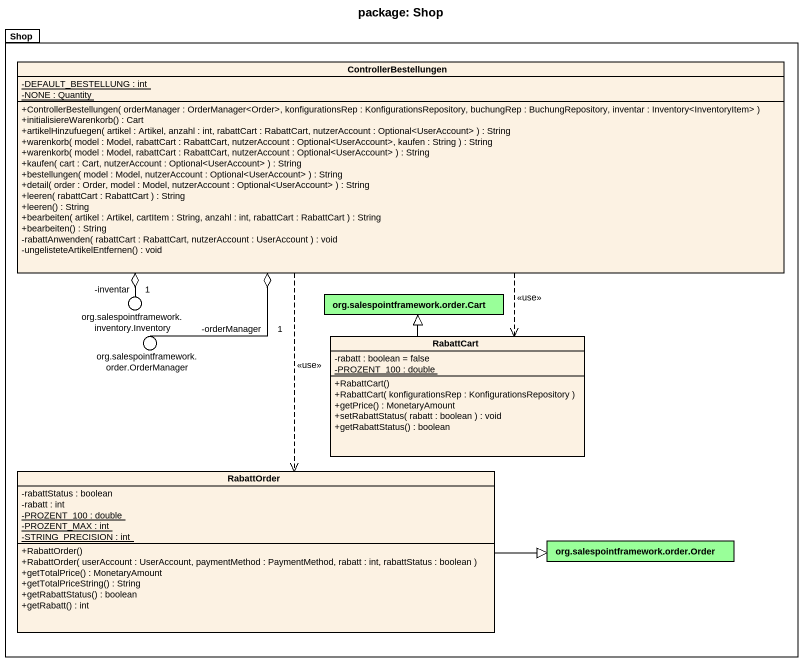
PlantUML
@startuml
title package: Shop
allowmixing
hide circle
hide empty members
skinparam classAttributeIconSize 0
package Shop {
  class ControllerBestellungen {
    {static} -DEFAULT_BESTELLUNG : int
    {static} -NONE : Quantity
    +ControllerBestellungen( orderManager : OrderManager<Order>, konfigurationsRep : KonfigurationsRepository, buchungRep : BuchungRepository, inventar : Inventory<InventoryItem> )
    +initialisiereWarenkorb() : Cart
    +artikelHinzufuegen( artikel : Artikel, anzahl : int, rabattCart : RabattCart, nutzerAccount : Optional<UserAccount> ) : String
    +warenkorb( model : Model, rabattCart : RabattCart, nutzerAccount : Optional<UserAccount>, kaufen : String ) : String
    +warenkorb( model : Model, rabattCart : RabattCart, nutzerAccount : Optional<UserAccount> ) : String
    +kaufen( cart : Cart, nutzerAccount : Optional<UserAccount> ) : String
    +bestellungen( model : Model, nutzerAccount : Optional<UserAccount> ) : String
    +detail( order : Order, model : Model, nutzerAccount : Optional<UserAccount> ) : String
    +leeren( rabattCart : RabattCart ) : String
    +leeren() : String
    +bearbeiten( artikel : Artikel, cartItem : String, anzahl : int, rabattCart : RabattCart ) : String
    +bearbeiten() : String
    -rabattAnwenden( rabattCart : RabattCart, nutzerAccount : UserAccount ) : void
    -ungelisteteArtikelEntfernen() : void
  }
  class "org.salespointframework.order.Cart" as org_salespointframework_2 #99FF99
  class RabattCart {
    -rabatt : boolean = false
    {static} -PROZENT_100 : double
    +RabattCart()
    +RabattCart( konfigurationsRep : KonfigurationsRepository )
    +getPrice() : MonetaryAmount
    +setRabattStatus( rabatt : boolean ) : void
    +getRabattStatus() : boolean
  }
  class RabattOrder {
    -rabattStatus : boolean
    -rabatt : int
    {static} -PROZENT_100 : double
    {static} -PROZENT_MAX : int
    {static} -STRING_PRECISION : int
    +RabattOrder()
    +RabattOrder( userAccount : UserAccount, paymentMethod : PaymentMethod, rabatt : int, rabattStatus : boolean )
    +getTotalPrice() : MonetaryAmount
    +getTotalPriceString() : String
    +getRabattStatus() : boolean
    +getRabatt() : int
  }
  class "org.salespointframework.order.Order" as org_salespointframework_4 #99FF99
}
() "org.salespointframework.inventory.Inventory" as org_salespointframework #99FF99
() "org.salespointframework.order.OrderManager" as org_salespointframework_3 #99FF99
Shop -left- org_salespointframework
Shop -left- org_salespointframework_3
ControllerBestellungen o-left- "-inventar\n1" org_salespointframework
ControllerBestellungen o-- "-orderManager\n1" org_salespointframework_3
ControllerBestellungen ..> RabattCart : <<use>>
ControllerBestellungen ..> RabattOrder : <<use>>
RabattCart -up-|> org_salespointframework_2
RabattOrder -right-|> org_salespointframework_4
@enduml
